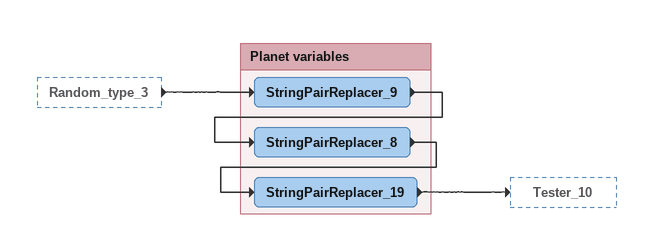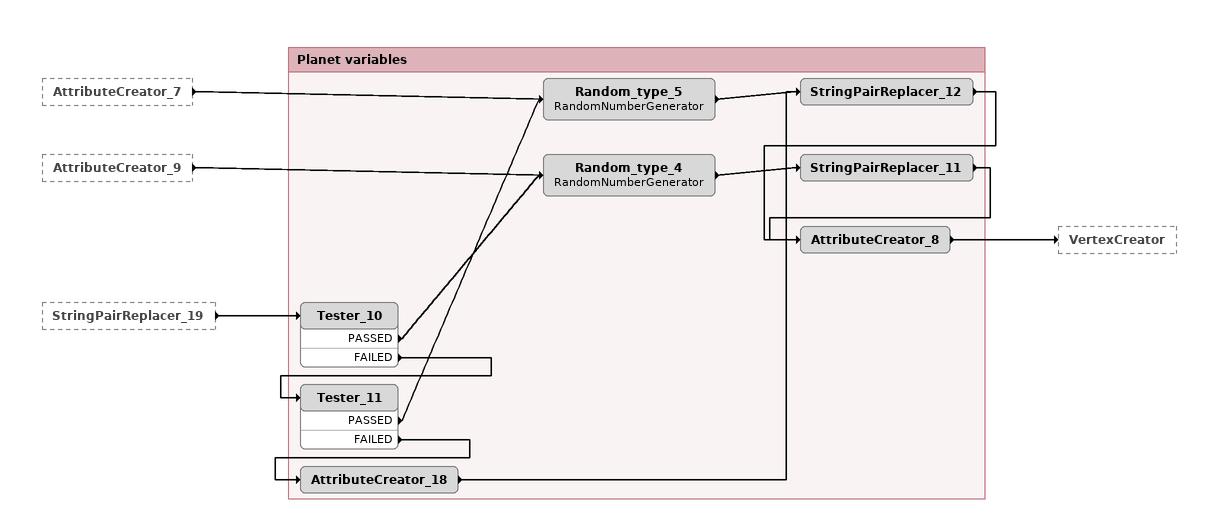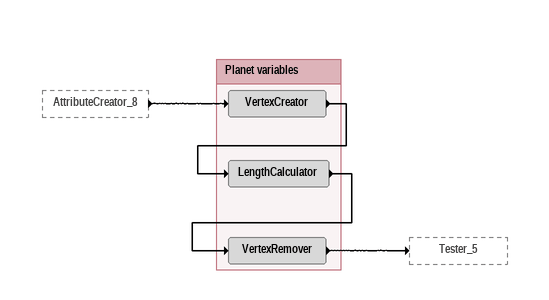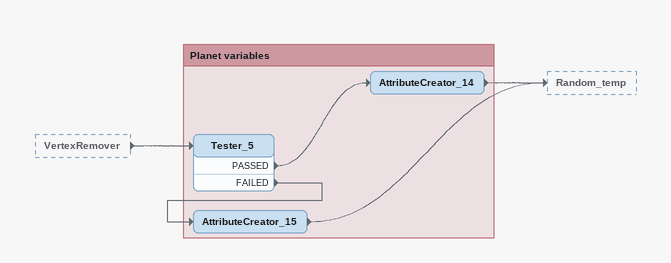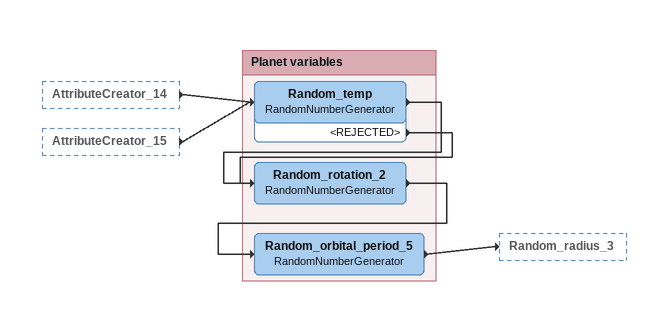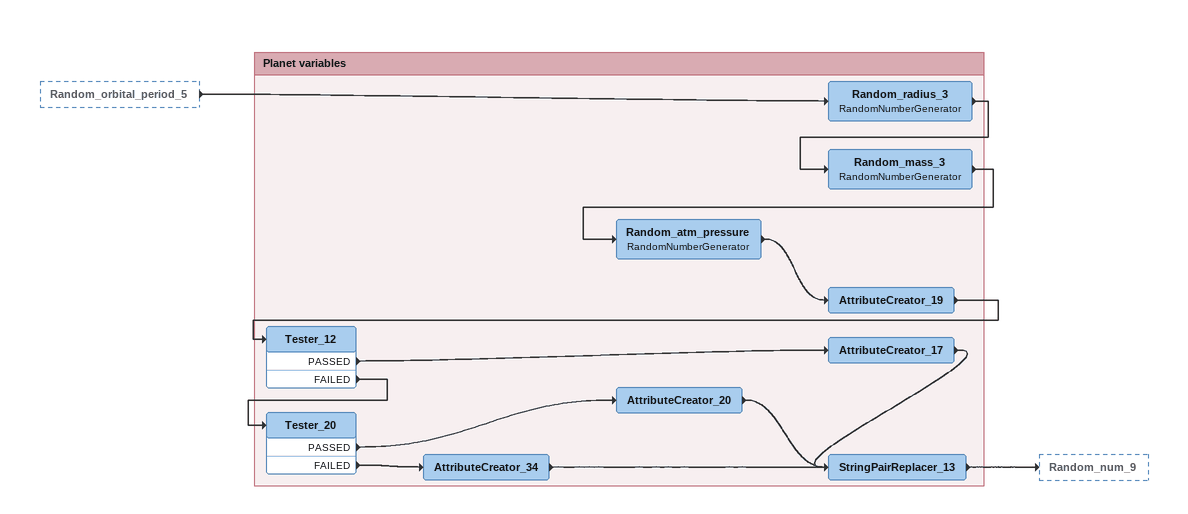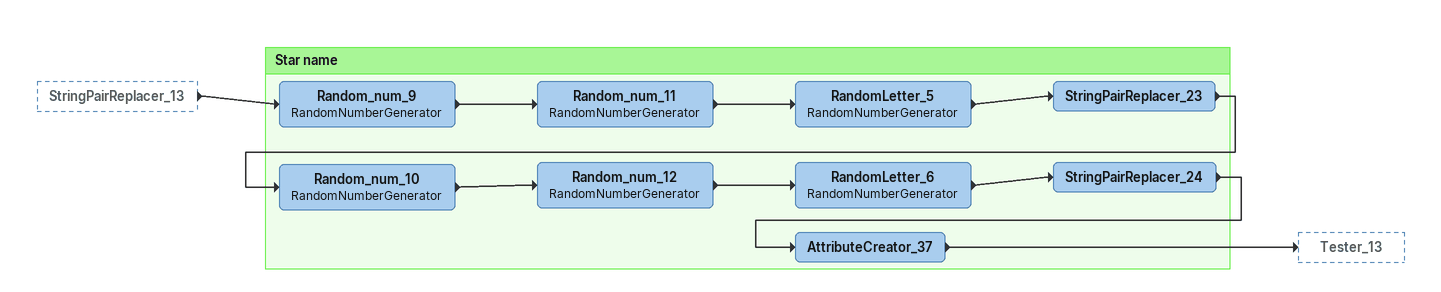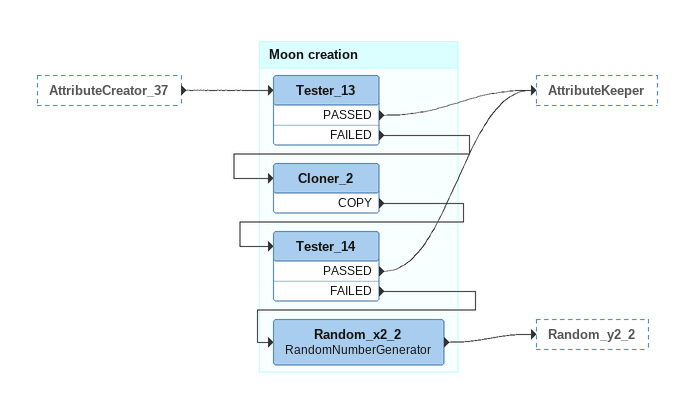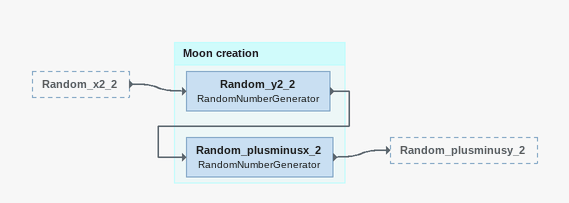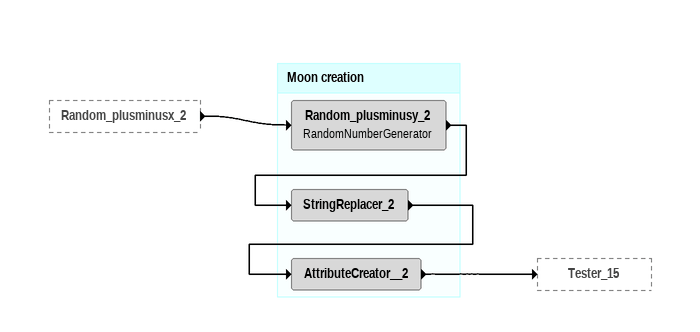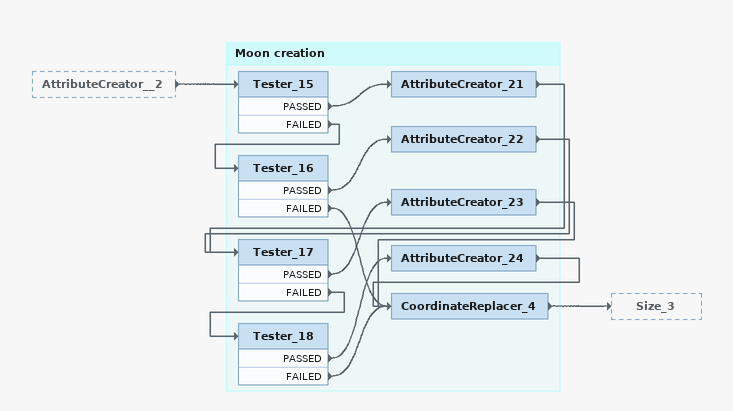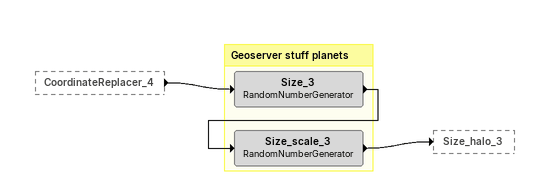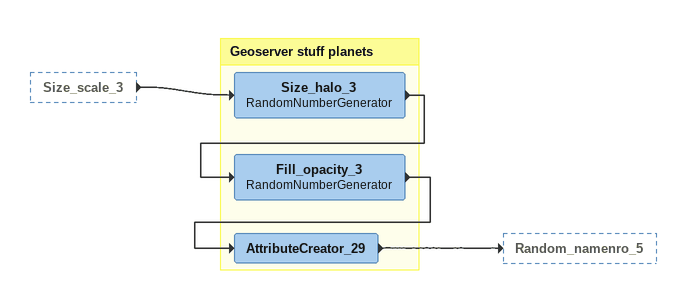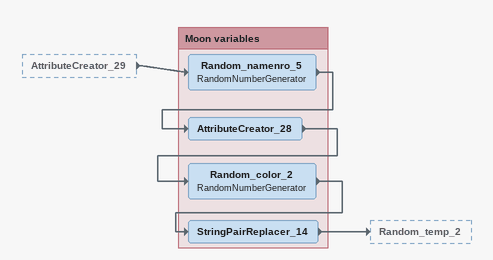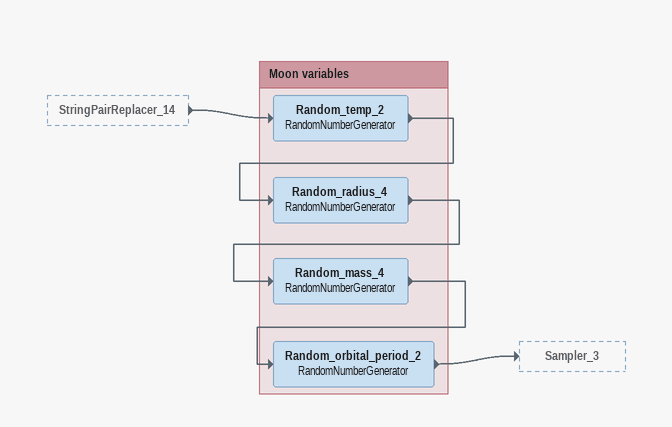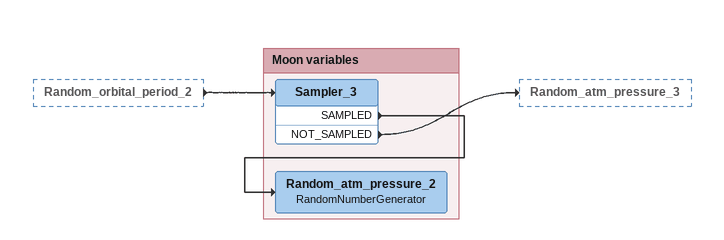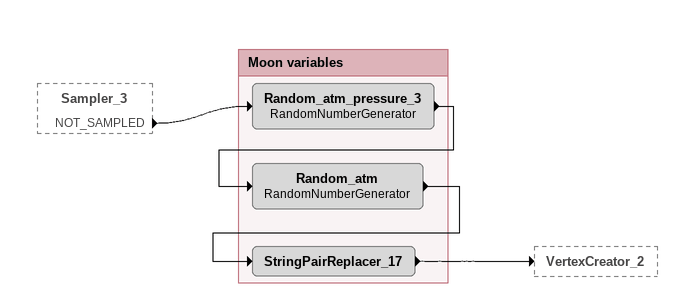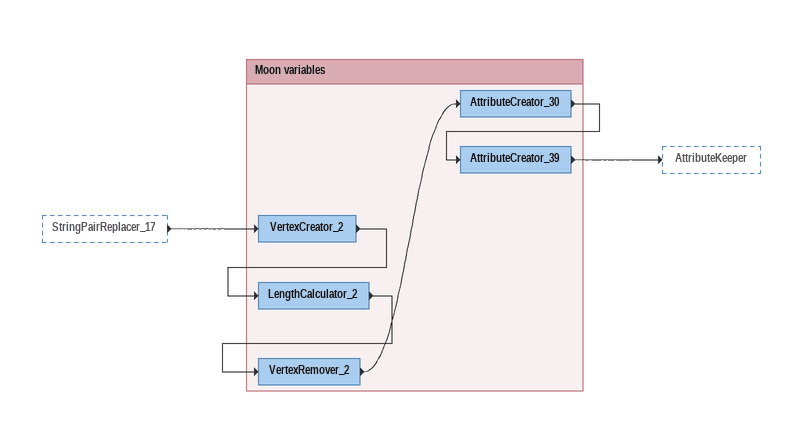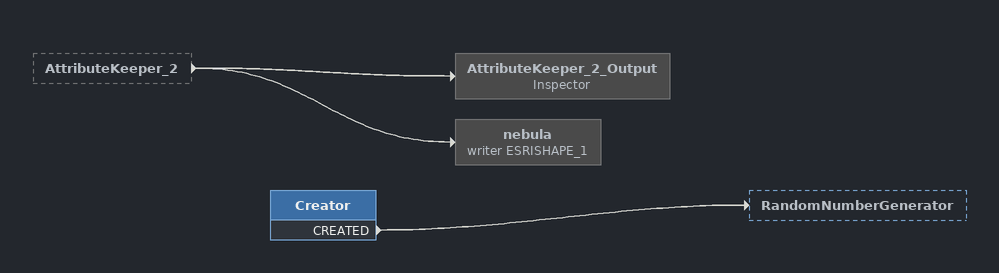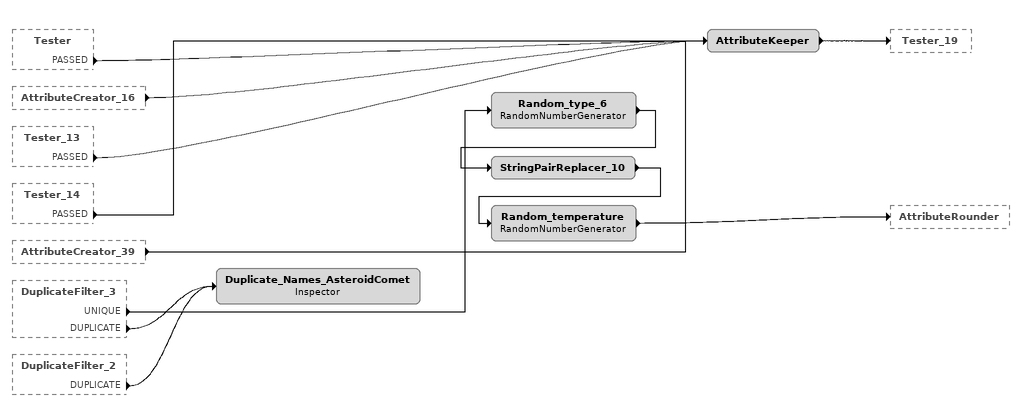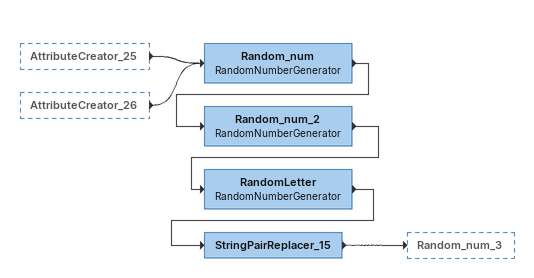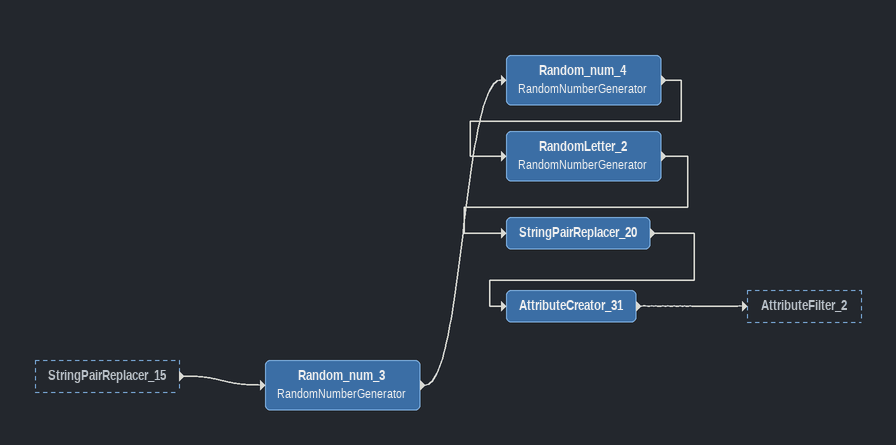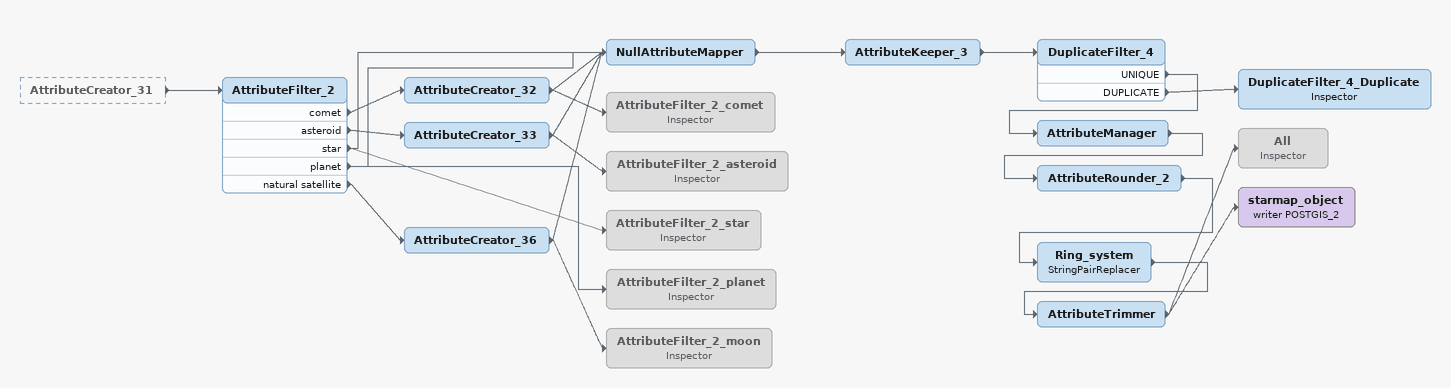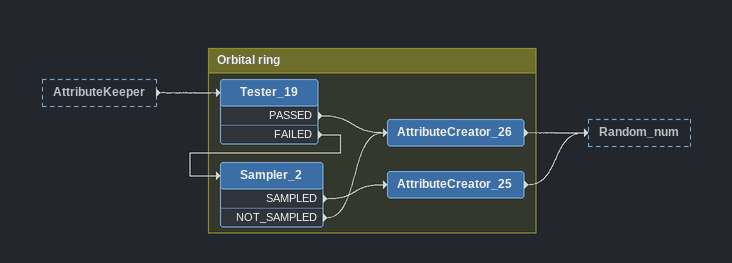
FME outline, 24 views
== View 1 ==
Random_type_3 [outside]
    -> StringPairReplacer_9

Bookmark: Planet variables
StringPairReplacer_9
    -> StringPairReplacer_8
StringPairReplacer_8
    -> StringPairReplacer_19
StringPairReplacer_19
    -> Tester_10

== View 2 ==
AttributeCreator_7 [outside]
    -> Random_type_5
AttributeCreator_9 [outside]
    -> Random_type_4
StringPairReplacer_19 [outside]
    -> Tester_10

Bookmark: Planet variables
Tester_10
    PASSED -> Random_type_4
    FAILED -> Tester_11
Random_type_4: RandomNumberGenerator
    -> StringPairReplacer_11
StringPairReplacer_11
    -> AttributeCreator_8
Tester_11
    PASSED -> Random_type_5
    FAILED -> AttributeCreator_18
Random_type_5: RandomNumberGenerator
    -> StringPairReplacer_12
AttributeCreator_18
    -> StringPairReplacer_12
StringPairReplacer_12
    -> AttributeCreator_8
AttributeCreator_8
    -> VertexCreator

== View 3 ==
AttributeCreator_8 [outside]
    -> VertexCreator

Bookmark: Planet variables
VertexCreator
    -> LengthCalculator
LengthCalculator
    -> VertexRemover
VertexRemover
    -> Tester_5

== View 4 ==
VertexRemover [outside]
    -> Tester_5

Bookmark: Planet variables
Tester_5
    PASSED -> AttributeCreator_14
    FAILED -> AttributeCreator_15
AttributeCreator_14
    -> Random_temp
AttributeCreator_15
    -> Random_temp

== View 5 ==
AttributeCreator_14 [outside]
    -> Random_temp
AttributeCreator_15 [outside]
    -> Random_temp

Bookmark: Planet variables
Random_temp: RandomNumberGenerator
    -> Random_rotation_2
    <REJECTED> -> Random_rotation_2
Random_rotation_2: RandomNumberGenerator
    -> Random_orbital_period_5
Random_orbital_period_5: RandomNumberGenerator
    -> Random_radius_3

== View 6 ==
Random_orbital_period_5 [outside]
    -> Random_radius_3

Bookmark: Planet variables
Random_radius_3: RandomNumberGenerator
    -> Random_mass_3
Random_mass_3: RandomNumberGenerator
    -> Random_atm_pressure
Random_atm_pressure: RandomNumberGenerator
    -> AttributeCreator_19
AttributeCreator_19
    -> Tester_12
Tester_12
    PASSED -> AttributeCreator_17
    FAILED -> Tester_20
AttributeCreator_17
    -> StringPairReplacer_13
Tester_20
    PASSED -> AttributeCreator_20
    FAILED -> AttributeCreator_34
AttributeCreator_20
    -> StringPairReplacer_13
AttributeCreator_34
    -> StringPairReplacer_13
StringPairReplacer_13
    -> Random_num_9

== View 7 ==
StringPairReplacer_13 [outside]
    -> Random_num_9

Bookmark: Star name
Random_num_9: RandomNumberGenerator
    -> Random_num_11
Random_num_11: RandomNumberGenerator
    -> RandomLetter_5
RandomLetter_5: RandomNumberGenerator
    -> StringPairReplacer_23
StringPairReplacer_23
    -> Random_num_10
Random_num_10: RandomNumberGenerator
    -> Random_num_12
Random_num_12: RandomNumberGenerator
    -> RandomLetter_6
RandomLetter_6: RandomNumberGenerator
    -> StringPairReplacer_24
StringPairReplacer_24
    -> AttributeCreator_37
AttributeCreator_37
    -> Tester_13

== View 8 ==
AttributeCreator_37 [outside]
    -> Tester_13

Bookmark: Moon creation
Tester_13
    PASSED -> AttributeKeeper
    FAILED -> Cloner_2
Cloner_2
    COPY -> Tester_14
Tester_14
    PASSED -> AttributeKeeper
    FAILED -> Random_x2_2
Random_x2_2: RandomNumberGenerator
    -> Random_y2_2

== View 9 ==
Random_x2_2 [outside]
    -> Random_y2_2

Bookmark: Moon creation
Random_y2_2: RandomNumberGenerator
    -> Random_plusminusx_2
Random_plusminusx_2: RandomNumberGenerator
    -> Random_plusminusy_2

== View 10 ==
Random_plusminusx_2 [outside]
    -> Random_plusminusy_2

Bookmark: Moon creation
Random_plusminusy_2: RandomNumberGenerator
    -> StringReplacer_2
StringReplacer_2
    -> AttributeCreator__2
AttributeCreator__2
    -> Tester_15

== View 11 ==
AttributeCreator__2 [outside]
    -> Tester_15

Bookmark: Moon creation
Tester_15
    PASSED -> AttributeCreator_21
    FAILED -> Tester_16
AttributeCreator_21
    -> Tester_17
Tester_16
    PASSED -> AttributeCreator_22
    FAILED -> CoordinateReplacer_4
AttributeCreator_22
    -> Tester_17
Tester_17
    PASSED -> AttributeCreator_23
    FAILED -> Tester_18
AttributeCreator_23
    -> CoordinateReplacer_4
Tester_18
    PASSED -> AttributeCreator_24
    FAILED -> CoordinateReplacer_4
AttributeCreator_24
    -> CoordinateReplacer_4
CoordinateReplacer_4
    -> Size_3

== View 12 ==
CoordinateReplacer_4 [outside]
    -> Size_3

Bookmark: Geoserver stuff planets
Size_3: RandomNumberGenerator
    -> Size_scale_3
Size_scale_3: RandomNumberGenerator
    -> Size_halo_3

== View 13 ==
Size_scale_3 [outside]
    -> Size_halo_3

Bookmark: Geoserver stuff planets
Size_halo_3: RandomNumberGenerator
    -> Fill_opacity_3
Fill_opacity_3: RandomNumberGenerator
    -> AttributeCreator_29
AttributeCreator_29
    -> Random_namenro_5

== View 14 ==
AttributeCreator_29 [outside]
    -> Random_namenro_5

Bookmark: Moon variables
Random_namenro_5: RandomNumberGenerator
    -> AttributeCreator_28
AttributeCreator_28
    -> Random_color_2
Random_color_2: RandomNumberGenerator
    -> StringPairReplacer_14
StringPairReplacer_14
    -> Random_temp_2

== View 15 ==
StringPairReplacer_14 [outside]
    -> Random_temp_2

Bookmark: Moon variables
Random_temp_2: RandomNumberGenerator
    -> Random_radius_4
Random_radius_4: RandomNumberGenerator
    -> Random_mass_4
Random_mass_4: RandomNumberGenerator
    -> Random_orbital_period_2
Random_orbital_period_2: RandomNumberGenerator
    -> Sampler_3

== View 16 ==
Random_orbital_period_2 [outside]
    -> Sampler_3

Bookmark: Moon variables
Sampler_3
    SAMPLED -> Random_atm_pressure_2
    NOT_SAMPLED -> Random_atm_pressure_3
Random_atm_pressure_2: RandomNumberGenerator

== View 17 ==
Sampler_3 [outside]
    NOT_SAMPLED -> Random_atm_pressure_3

Bookmark: Moon variables
Random_atm_pressure_3: RandomNumberGenerator
    -> Random_atm
Random_atm: RandomNumberGenerator
    -> StringPairReplacer_17
StringPairReplacer_17
    -> VertexCreator_2

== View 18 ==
StringPairReplacer_17 [outside]
    -> VertexCreator_2

Bookmark: Moon variables
VertexCreator_2
    -> LengthCalculator_2
LengthCalculator_2
    -> VertexRemover_2
VertexRemover_2
    -> AttributeCreator_30
AttributeCreator_30
    -> AttributeCreator_39
AttributeCreator_39
    -> AttributeKeeper

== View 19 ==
AttributeKeeper_2 [outside]
    -> nebula (writer ESRISHAPE_1)
    -> AttributeKeeper_2_Output
AttributeKeeper_2_Output: Inspector [off]
nebula (writer ESRISHAPE_1) [off]
Creator
    CREATED -> RandomNumberGenerator

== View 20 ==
Tester [outside]
    PASSED -> AttributeKeeper
AttributeCreator_16 [outside]
    -> AttributeKeeper
Tester_13 [outside]
    PASSED -> AttributeKeeper
Tester_14 [outside]
    PASSED -> AttributeKeeper
AttributeCreator_39 [outside]
    -> AttributeKeeper
DuplicateFilter_3 [outside]
    UNIQUE -> Random_type_6
    DUPLICATE -> Duplicate_Names_AsteroidComet
DuplicateFilter_2 [outside]
    DUPLICATE -> Duplicate_Names_AsteroidComet
Random_type_6: RandomNumberGenerator
    -> StringPairReplacer_10
StringPairReplacer_10
    -> Random_temperature
Random_temperature: RandomNumberGenerator
    -> AttributeRounder
Duplicate_Names_AsteroidComet: Inspector
AttributeKeeper
    -> Tester_19

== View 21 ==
AttributeCreator_25 [outside]
    -> Random_num
AttributeCreator_26 [outside]
    -> Random_num
Random_num: RandomNumberGenerator
    -> Random_num_2
Random_num_2: RandomNumberGenerator
    -> RandomLetter
RandomLetter: RandomNumberGenerator
    -> StringPairReplacer_15
StringPairReplacer_15
    -> Random_num_3

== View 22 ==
StringPairReplacer_15 [outside]
    -> Random_num_3
Random_num_3: RandomNumberGenerator
    -> Random_num_4
Random_num_4: RandomNumberGenerator
    -> RandomLetter_2
RandomLetter_2: RandomNumberGenerator
    -> StringPairReplacer_20
StringPairReplacer_20
    -> AttributeCreator_31
AttributeCreator_31
    -> AttributeFilter_2

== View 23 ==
AttributeCreator_31 [outside]
    -> AttributeFilter_2
AttributeFilter_2
    comet -> AttributeCreator_32
    asteroid -> AttributeCreator_33
    star -> AttributeFilter_2_star
    star -> NullAttributeMapper
    planet -> AttributeFilter_2_planet
    planet -> NullAttributeMapper
    natural satellite -> AttributeCreator_36
AttributeCreator_32
    -> AttributeFilter_2_comet
    -> NullAttributeMapper
AttributeFilter_2_comet: Inspector [off]
AttributeCreator_33
    -> AttributeFilter_2_asteroid
    -> NullAttributeMapper
AttributeFilter_2_asteroid: Inspector [off]
AttributeFilter_2_star: Inspector [off]
AttributeFilter_2_planet: Inspector [off]
AttributeCreator_36
    -> AttributeFilter_2_moon
    -> NullAttributeMapper
NullAttributeMapper
    -> AttributeKeeper_3
AttributeKeeper_3
    -> DuplicateFilter_4
DuplicateFilter_4
    UNIQUE -> AttributeManager
    DUPLICATE -> DuplicateFilter_4_Duplicate
DuplicateFilter_4_Duplicate: Inspector
AttributeManager
    -> AttributeRounder_2
AttributeRounder_2
    -> Ring_system
Ring_system: StringPairReplacer
    -> AttributeTrimmer
AttributeTrimmer
    -> starmap_object (writer POSTGIS_2)
    -> All
All: Inspector [off]
starmap_object (writer POSTGIS_2)
AttributeFilter_2_moon: Inspector [off]

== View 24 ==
AttributeKeeper [outside]
    -> Tester_19

Bookmark: Orbital ring
Tester_19
    PASSED -> AttributeCreator_26
    FAILED -> Sampler_2
Sampler_2
    SAMPLED -> AttributeCreator_25
    NOT_SAMPLED -> AttributeCreator_26
AttributeCreator_26
    -> Random_num
AttributeCreator_25
    -> Random_num
